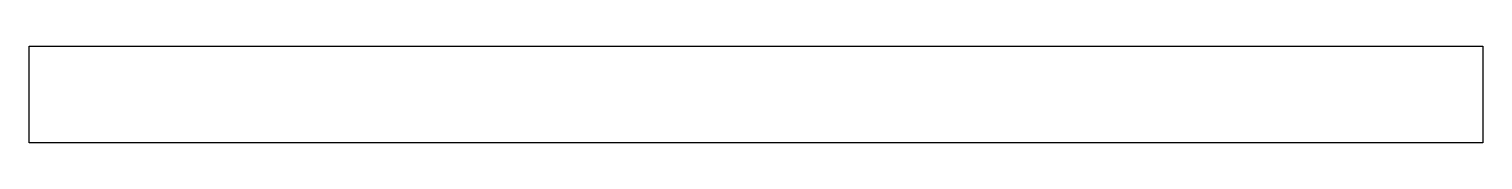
# Model space of a CAD drawing. Extents: x 0 to 150, y 0 to 10.
import ezdxf

# ---------------------------------------------------------------- set-up
doc = ezdxf.new("R2010")
doc.units = 0
doc.header["$MEASUREMENT"] = 0
doc.layers.get('0').update_dxf_attribs({"linetype": 'CONTINUOUS'})

msp = doc.modelspace()

# ---------------------------------------------------------------- linework, layer by layer
at = {"color": 7, "ltscale": 0.25}
for p, q in [((0, 0), (0, 10)), ((150, 10), (150, 0))]:
    msp.add_line(p, q, dxfattribs=at)
at = {"color": 7}
for p, q in [((0, 10), (150, 10)), ((150, 0), (0, 0))]:
    msp.add_line(p, q, dxfattribs=at)

doc.saveas('drawing.dxf')
